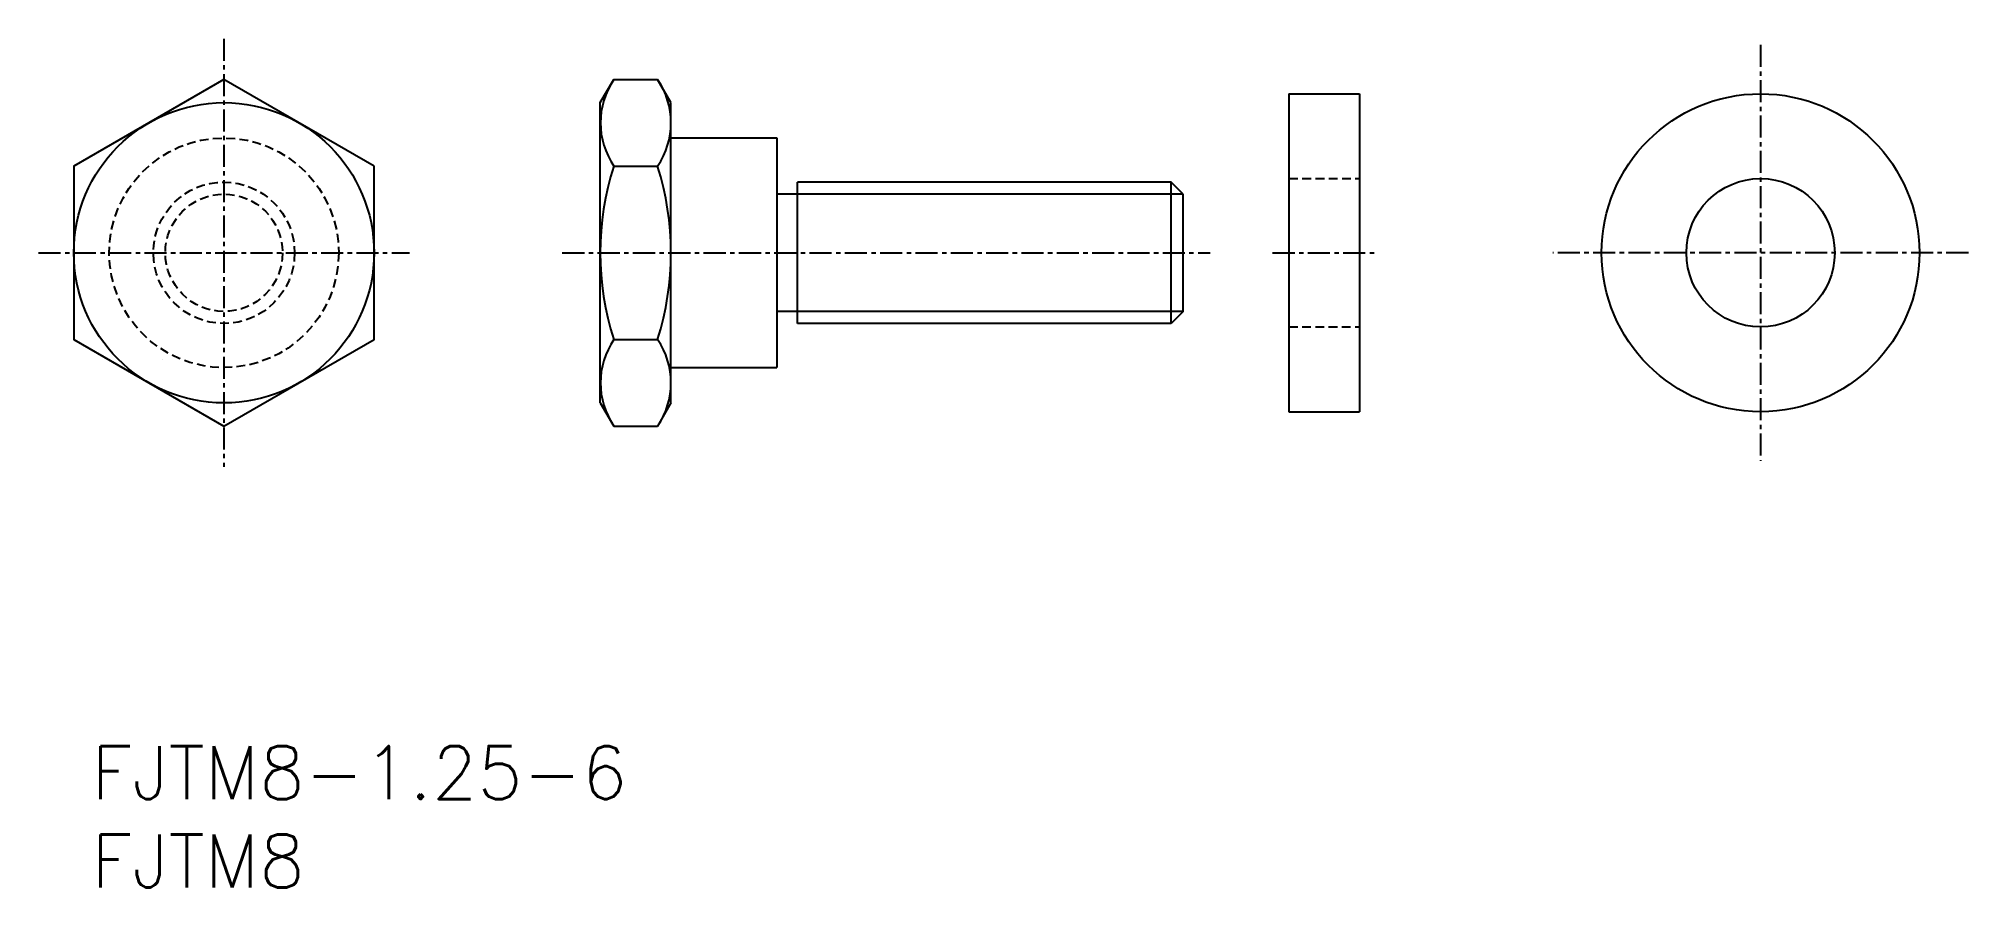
# Model space of a CAD drawing. Extents: x 103 to 212, y 81 to 129.
import ezdxf
from ezdxf.enums import TextEntityAlignment as Align

# ---------------------------------------------------------------- set-up
doc = ezdxf.new("R2010")
doc.units = 0
doc.linetypes.add('CENTER', pattern=[2, 1.25, -0.25, 0.25, -0.25])
doc.linetypes.add('DASHED', pattern=[0.75, 0.5, -0.25])
doc.layers.get('0').update_dxf_attribs({"linetype": 'CONTINUOUS'})
doc.layers.add('CENTER', color=1, linetype='CENTER')
doc.styles.get("Standard").update_dxf_attribs({"font": 'txt.shx', "bigfont": 'extfont.shx'})

msp = doc.modelspace()

# ---------------------------------------------------------------- linework, layer by layer
at = {"color": 7, "linetype": 'CONTINUOUS'}
for p, q in [((134.62, 125.51), (135.38, 126.82)), ((135.38, 126.82), (137.86, 126.82)), ((138.62, 125.51), (137.86, 126.82)), ((134.62, 108.51), (134.62, 125.51)), ((138.62, 108.51), (138.62, 125.51)), ((138.62, 108.51), (138.62, 125.51)), ((138.62, 123.51), (144.62, 123.51)), ((144.62, 123.51), (144.62, 110.51)), ((135.38, 121.92), (137.86, 121.92)), ((145.79, 113.01), (145.79, 121.01)), ((166.94, 121.01), (145.79, 121.01)), ((166.94, 113.01), (166.94, 121.01)), ((167.62, 120.33), (166.94, 121.01)), ((167.62, 113.69), (167.62, 120.33)), ((167.62, 113.69), (166.94, 113.01)), ((166.94, 113.01), (145.79, 113.01)), ((135.38, 112.1), (137.86, 112.1)), ((109.81, 110.95), (109.81, 110.95)), ((138.62, 110.51), (144.62, 110.51)), ((134.62, 108.51), (135.38, 107.19)), ((138.62, 108.51), (137.86, 107.19)), ((135.38, 107.19), (137.86, 107.19))]:
    msp.add_line(p, q, dxfattribs=at)
for p, q in [((173.61, 126.01), (173.61, 108.01)), ((173.61, 126.01), (177.61, 126.01)), ((177.61, 126.01), (177.61, 108.01)), ((173.61, 108.01), (177.61, 108.01))]:
    msp.add_line(p, q)
at = {"color": 3, "linetype": 'CONTINUOUS'}
for p, q in [((167.62, 120.33), (144.62, 120.33)), ((167.62, 113.69), (144.62, 113.69))]:
    msp.add_line(p, q, dxfattribs=at)
at = {"color": 3, "linetype": 'DASHED'}
for p, q in [((173.62, 121.21), (177.62, 121.21)), ((173.61, 112.81), (177.61, 112.81))]:
    msp.add_line(p, q, dxfattribs=at)
at = {"color": 7, "linetype": 'CONTINUOUS'}
msp.add_lwpolyline([(121.81, 121.92), (113.31, 126.82), (104.81, 121.92), (104.81, 112.1), (113.31, 107.19), (121.81, 112.1)], close=True, dxfattribs=at)
for centre, radius in [((200.32, 117.01), 9), ((113.31, 117.01), 8.5), ((200.32, 117.01), 4.2)]:
    msp.add_circle(centre, radius, dxfattribs=at)
at = {"color": 3, "linetype": 'DASHED'}
for radius in [6.5, 4, 3.32]:
    msp.add_circle((113.31, 117.01), radius, dxfattribs=at)
at = {"color": 7, "linetype": 'CONTINUOUS'}
for centre, radius, start, end in [((138.97, 124.37), 4.34, 145.6157, 214.3843), ((134.28, 124.37), 4.34, 325.6157, 34.3843), ((150.86, 117.01), 16.24, 162.412, 197.588), ((122.38, 117.01), 16.24, 342.412, 17.588), ((138.97, 109.65), 4.34, 145.6157, 214.3843), ((134.28, 109.65), 4.34, 325.6157, 34.3843)]:
    msp.add_arc(centre, radius, start, end, dxfattribs=at)
at = {"layer": 'CENTER', "color": 1, "linetype": 'CENTER'}
for p, q in [((113.31, 129.13), (113.31, 104.89)), ((200.32, 128.78), (200.32, 105.24)), ((102.81, 117.01), (123.81, 117.01)), ((132.47, 117.01), (169.16, 117.01)), ((172.69, 117.01), (178.55, 117.01)), ((212.09, 117.01), (188.55, 117.01))]:
    msp.add_line(p, q, dxfattribs=at)

# ---------------------------------------------------------------- texts
at = {"color": 7, "linetype": 'CONTINUOUS'}
for s, p in [('FJTM8-1.25-6', (105.8, 87.59)), ('FJTM8', (105.8, 82.59))]:
    msp.add_text(s, height=3, dxfattribs=at).set_placement(p, align=Align.MIDDLE_LEFT)

doc.saveas('drawing.dxf')
